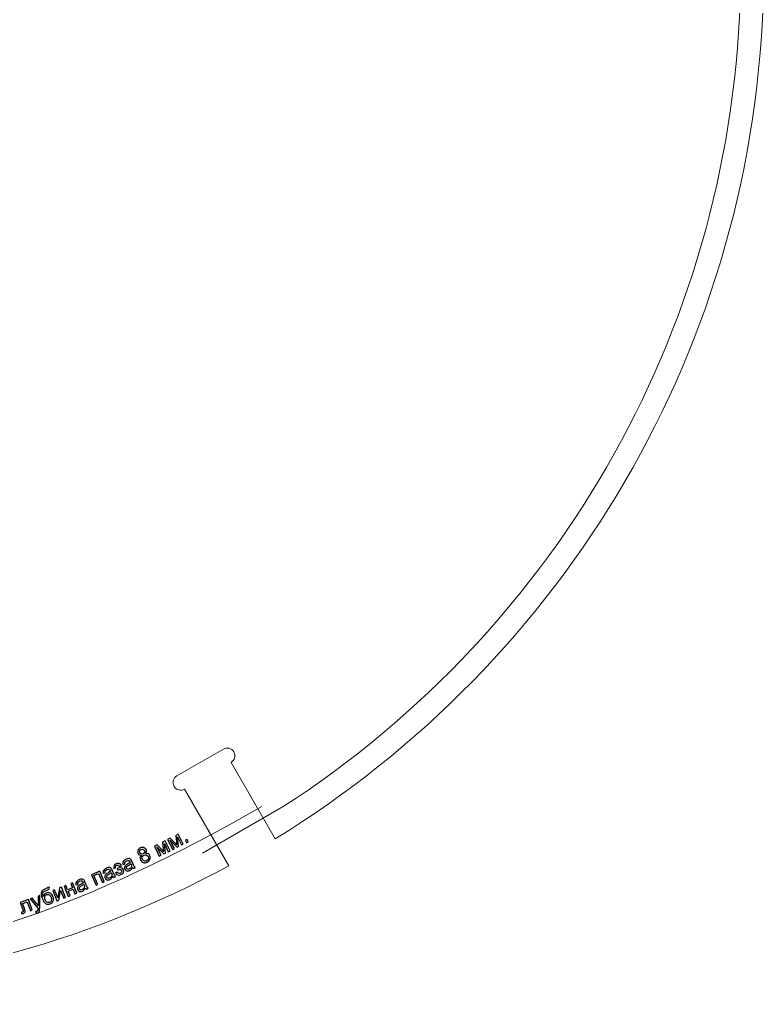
# Model space of a CAD drawing. Header units: millimetres. Extents: x -998 to 1016, y -1915 to 1914.
# Drawn here: x 303.4 to 594.3, y -1914.8 to -1535.5 of the extents above; entities that cross this region are included whole.
import ezdxf

# ---------------------------------------------------------------- set-up
doc = ezdxf.new("R2010")
doc.units = ezdxf.units.MM
doc.header["$MEASUREMENT"] = 0
doc.layers.add('layer 1', color=7, linetype='Continuous')

msp = doc.modelspace()

# ---------------------------------------------------------------- linework, layer by layer
at = {"layer": 'layer 1', "color": 2, "lineweight": 20}
msp.add_open_spline([(194.3957, -1114.8459), (124.2, -1114.8458), (58.2417, -1132.9496), (0.896, -1164.7091), (0.896, -1164.7091), (0.896, -1164.7091), (-12.0945, -1172.2086), (-12.0945, -1172.2086), (-12.0945, -1172.2086), (-125.2622, -1240.5539), (-201.8214, -1363.3757), (-205.4554, -1504.3458), (-205.4554, -1504.3458), (-205.4554, -1504.3458), (-170.9966, -1504.3458), (-170.9966, -1504.3458), (-170.9966, -1504.3458), (-170.9965, -1502.689), (-169.6534, -1501.3459), (-167.9964, -1501.3458), (-167.9964, -1501.3458), (-166.3398, -1501.3458), (-164.9752, -1502.6895), (-164.9966, -1504.3458), (-164.9966, -1504.3458), (-164.9966, -1504.3458), (-164.9967, -1504.3537), (-164.9967, -1504.3537), (-164.9967, -1504.3537), (-164.9967, -1504.3537), (-164.9967, -1525.3381), (-164.9967, -1525.3381), (-164.9967, -1525.3381), (-164.9967, -1525.3381), (-164.9966, -1525.3459), (-164.9966, -1525.3459), (-164.9966, -1525.3459), (-164.9752, -1527.0022), (-166.3398, -1528.3458), (-167.9966, -1528.3459), (-167.9966, -1528.3459), (-169.6534, -1528.3458), (-170.9965, -1527.0026), (-170.9965, -1525.3457), (-170.9965, -1525.3457), (-170.9965, -1525.3457), (-205.4554, -1525.3457), (-205.4554, -1525.3457), (-205.4554, -1525.3457), (-201.8212, -1666.315), (-125.2624, -1789.1349), (-12.0967, -1857.4819), (-12.0967, -1857.4819), (-12.0967, -1857.4819), (0.8935, -1864.9816), (0.8935, -1864.9816), (0.8935, -1864.9816), (58.2391, -1896.7429), (124.1991, -1914.8459), (194.3956, -1914.8459), (194.3956, -1914.8459), (263.5146, -1914.8459), (328.5246, -1897.2959), (385.2469, -1866.4366), (385.2469, -1866.4366), (385.2469, -1866.4366), (367.9563, -1836.489), (367.9563, -1836.489), (367.9563, -1836.489), (366.5217, -1837.3173), (364.6868, -1836.8255), (363.8584, -1835.3909), (363.8584, -1835.3909), (363.03, -1833.956), (363.5113, -1832.1024), (364.9564, -1831.2928), (364.9564, -1831.2928), (364.9564, -1831.2928), (364.9632, -1831.289), (364.9632, -1831.289), (364.9632, -1831.289), (364.9632, -1831.289), (383.1363, -1820.7968), (383.1363, -1820.7968), (383.1363, -1820.7968), (383.1363, -1820.7968), (383.143, -1820.7928), (383.143, -1820.7928), (383.143, -1820.7928), (384.5665, -1819.946), (386.4126, -1820.4561), (387.241, -1821.8909), (387.241, -1821.8909), (388.0694, -1823.3256), (387.5779, -1825.1605), (386.143, -1825.9889), (386.143, -1825.9889), (386.143, -1825.9889), (403.4201, -1855.9137), (403.4201, -1855.9137), (403.4201, -1855.9137), (515.9759, -1786.7795), (591.7027, -1663.5077), (594.3007, -1522.3458), (594.3007, -1522.3458), (594.3007, -1522.3458), (594.3007, -1507.3459), (594.3007, -1507.3459), (594.3007, -1507.3459), (591.7029, -1366.1862), (515.9772, -1242.9176), (403.4252, -1173.7812), (403.4252, -1173.7812), (403.4252, -1173.7812), (386.1526, -1203.6984), (386.1526, -1203.6984), (386.1526, -1203.6984), (387.5872, -1204.5268), (388.079, -1206.3617), (387.2506, -1207.7965), (387.2506, -1207.7965), (386.4221, -1209.2312), (384.5762, -1209.7413), (383.1525, -1208.8946), (383.1525, -1208.8946), (383.1525, -1208.8946), (383.1459, -1208.8906), (383.1459, -1208.8906), (383.1459, -1208.8906), (383.1459, -1208.8906), (364.9728, -1198.3983), (364.9728, -1198.3983), (364.9728, -1198.3983), (364.9728, -1198.3983), (364.9661, -1198.3945), (364.9661, -1198.3945), (364.9661, -1198.3945), (363.5207, -1197.5851), (363.0396, -1195.7313), (363.868, -1194.2965), (363.868, -1194.2965), (364.6963, -1192.8617), (366.531, -1192.37), (367.9659, -1193.1984), (367.9659, -1193.1984), (367.9659, -1193.1984), (385.2521, -1163.2578), (385.2521, -1163.2578), (385.2521, -1163.2578), (328.5313, -1132.3934), (263.5166, -1114.8459), (194.3957, -1114.8459)], degree=3, knots=[0, 0, 0, 0, 0.02564103, 0.02564103, 0.02564103, 0.02564103, 0.05128205, 0.05128205, 0.05128205, 0.05128205, 0.07692308, 0.07692308, 0.07692308, 0.07692308, 0.1025641, 0.1025641, 0.1025641, 0.1025641, 0.12820513, 0.12820513, 0.12820513, 0.12820513, 0.15384615, 0.15384615, 0.15384615, 0.15384615, 0.17948718, 0.17948718, 0.17948718, 0.17948718, 0.20512821, 0.20512821, 0.20512821, 0.20512821, 0.23076923, 0.23076923, 0.23076923, 0.23076923, 0.25641026, 0.25641026, 0.25641026, 0.25641026, 0.28205128, 0.28205128, 0.28205128, 0.28205128, 0.30769231, 0.30769231, 0.30769231, 0.30769231, 0.33333333, 0.33333333, 0.33333333, 0.33333333, 0.35897436, 0.35897436, 0.35897436, 0.35897436, 0.38461538, 0.38461538, 0.38461538, 0.38461538, 0.41025641, 0.41025641, 0.41025641, 0.41025641, 0.43589744, 0.43589744, 0.43589744, 0.43589744, 0.46153846, 0.46153846, 0.46153846, 0.46153846, 0.48717949, 0.48717949, 0.48717949, 0.48717949, 0.51282051, 0.51282051, 0.51282051, 0.51282051, 0.53846154, 0.53846154, 0.53846154, 0.53846154, 0.56410256, 0.56410256, 0.56410256, 0.56410256, 0.58974359, 0.58974359, 0.58974359, 0.58974359, 0.61538462, 0.61538462, 0.61538462, 0.61538462, 0.64102564, 0.64102564, 0.64102564, 0.64102564, 0.66666667, 0.66666667, 0.66666667, 0.66666667, 0.69230769, 0.69230769, 0.69230769, 0.69230769, 0.71794872, 0.71794872, 0.71794872, 0.71794872, 0.74358974, 0.74358974, 0.74358974, 0.74358974, 0.76923077, 0.76923077, 0.76923077, 0.76923077, 0.79487179, 0.79487179, 0.79487179, 0.79487179, 0.82051282, 0.82051282, 0.82051282, 0.82051282, 0.84615385, 0.84615385, 0.84615385, 0.84615385, 0.87179487, 0.87179487, 0.87179487, 0.87179487, 0.8974359, 0.8974359, 0.8974359, 0.8974359, 0.92307692, 0.92307692, 0.92307692, 0.92307692, 0.94871795, 0.94871795, 0.94871795, 0.94871795, 1, 1, 1, 1], dxfattribs=at)
at = {"layer": 'layer 1', "color": 250, "lineweight": 20}
for points in [[(375.0342, -1861.5301), (375.0342, -1861.5301), (406.536, -1843.3106), (406.536, -1843.3106), (406.536, -1843.3106), (515.5865, -1772.761), (582.8691, -1652.8969), (585.3007, -1522.2625), (585.3007, -1522.2625), (585.3007, -1522.2625), (585.3007, -1507.4292), (585.3007, -1507.4292), (585.3007, -1507.4292), (582.9368, -1380.4269), (513.3711, -1247.4755), (399.1346, -1187.086), (399.1346, -1187.086), (390.903, -1182.7345), (382.69, -1177.3789), (374.7876, -1173.0294)], [(-196.2882, -1498.3028), (-196.2882, -1498.3028), (-196.1118, -1534.3457), (-196.1118, -1534.3457), (-196.1118, -1534.3457), (-189.6966, -1664.3935), (-119.0087, -1782.3638), (-7.5194, -1849.7323), (-7.5194, -1849.7323), (-7.5194, -1849.7323), (5.3237, -1857.1471), (5.3237, -1857.1471), (5.3237, -1857.1471), (63.3321, -1889.2601), (128.1011, -1905.8459), (194.3956, -1905.8459), (194.3956, -1905.8459), (269.9836, -1905.8459), (333.9758, -1880.035), (398.2295, -1843.2738)]]:
    msp.add_open_spline(points, degree=3, knots=[0, 0, 0, 0, 0.16666667, 0.16666667, 0.16666667, 0.16666667, 0.33333333, 0.33333333, 0.33333333, 0.33333333, 0.5, 0.5, 0.5, 0.5, 0.66666667, 0.66666667, 0.66666667, 0.66666667, 1, 1, 1, 1], dxfattribs=at)
at = {"layer": 'layer 1', "color": 250}
for points, knots in [([(361.3483, -1856.149), (361.3483, -1856.149), (362.3802, -1855.6275), (362.3802, -1855.6275), (362.3802, -1855.6275), (362.3802, -1855.6275), (364.9947, -1858.2384), (364.9947, -1858.2384), (364.9947, -1858.2384), (364.9947, -1858.2384), (364.5497, -1854.5283), (364.5497, -1854.5283), (364.5497, -1854.5283), (364.5497, -1854.5283), (365.5054, -1854.0449), (365.5054, -1854.0449), (365.5054, -1854.0449), (365.5054, -1854.0449), (367.4868, -1857.9579), (367.4868, -1857.9579), (367.4868, -1857.9579), (367.4868, -1857.9579), (366.8234, -1858.2932), (366.8234, -1858.2932), (366.8234, -1858.2932), (366.8234, -1858.2932), (365.2281, -1855.1426), (365.2281, -1855.1426), (365.2281, -1855.1426), (365.2281, -1855.1426), (365.6659, -1858.8795), (365.6659, -1858.8795), (365.6659, -1858.8795), (365.6659, -1858.8795), (365.0731, -1859.1797), (365.0731, -1859.1797), (365.0731, -1859.1797), (365.0731, -1859.1797), (362.3063, -1856.4332), (362.3063, -1856.4332), (362.3063, -1856.4332), (362.3063, -1856.4332), (363.979, -1859.7335), (363.979, -1859.7335), (363.979, -1859.7335), (363.979, -1859.7335), (363.3297, -1860.0633), (363.3297, -1860.0633), (363.3297, -1860.0633), (363.3297, -1860.0633), (361.3483, -1856.149), (361.3483, -1856.149)], [0, 0, 0, 0, 0.07142857, 0.07142857, 0.07142857, 0.07142857, 0.14285714, 0.14285714, 0.14285714, 0.14285714, 0.21428571, 0.21428571, 0.21428571, 0.21428571, 0.28571429, 0.28571429, 0.28571429, 0.28571429, 0.35714286, 0.35714286, 0.35714286, 0.35714286, 0.42857143, 0.42857143, 0.42857143, 0.42857143, 0.5, 0.5, 0.5, 0.5, 0.57142857, 0.57142857, 0.57142857, 0.57142857, 0.64285714, 0.64285714, 0.64285714, 0.64285714, 0.71428571, 0.71428571, 0.71428571, 0.71428571, 0.78571429, 0.78571429, 0.78571429, 0.78571429, 0.85714286, 0.85714286, 0.85714286, 0.85714286, 1, 1, 1, 1]), ([(356.1926, -1858.7068), (356.1926, -1858.7068), (357.231, -1858.1999), (357.231, -1858.1999), (357.231, -1858.1999), (357.231, -1858.1999), (359.8071, -1860.8494), (359.8071, -1860.8494), (359.8071, -1860.8494), (359.8071, -1860.8494), (359.418, -1857.1325), (359.418, -1857.1325), (359.418, -1857.1325), (359.418, -1857.1325), (360.3789, -1856.6638), (360.3789, -1856.6638), (360.3789, -1856.6638), (360.3789, -1856.6638), (362.3033, -1860.606), (362.3033, -1860.606), (362.3033, -1860.606), (362.3033, -1860.606), (361.6345, -1860.9321), (361.6345, -1860.9321), (361.6345, -1860.9321), (361.6345, -1860.9321), (360.0856, -1857.759), (360.0856, -1857.759), (360.0856, -1857.759), (360.0856, -1857.759), (360.469, -1861.5011), (360.469, -1861.5011), (360.469, -1861.5011), (360.469, -1861.5011), (359.8722, -1861.7919), (359.8722, -1861.7919), (359.8722, -1861.7919), (359.8722, -1861.7919), (357.1467, -1859.0043), (357.1467, -1859.0043), (357.1467, -1859.0043), (357.1467, -1859.0043), (358.7689, -1862.3313), (358.7689, -1862.3313), (358.7689, -1862.3313), (358.7689, -1862.3313), (358.1156, -1862.6489), (358.1156, -1862.6489), (358.1156, -1862.6489), (358.1156, -1862.6489), (356.1926, -1858.7068), (356.1926, -1858.7068)], [0, 0, 0, 0, 0.07142857, 0.07142857, 0.07142857, 0.07142857, 0.14285714, 0.14285714, 0.14285714, 0.14285714, 0.21428571, 0.21428571, 0.21428571, 0.21428571, 0.28571429, 0.28571429, 0.28571429, 0.28571429, 0.35714286, 0.35714286, 0.35714286, 0.35714286, 0.42857143, 0.42857143, 0.42857143, 0.42857143, 0.5, 0.5, 0.5, 0.5, 0.57142857, 0.57142857, 0.57142857, 0.57142857, 0.64285714, 0.64285714, 0.64285714, 0.64285714, 0.71428571, 0.71428571, 0.71428571, 0.71428571, 0.78571429, 0.78571429, 0.78571429, 0.78571429, 0.85714286, 0.85714286, 0.85714286, 0.85714286, 1, 1, 1, 1]), ([(368.681, -1857.323), (368.681, -1857.323), (368.2884, -1856.5732), (368.2884, -1856.5732), (368.2884, -1856.5732), (368.2884, -1856.5732), (369.0382, -1856.1806), (369.0382, -1856.1806), (369.0382, -1856.1806), (369.0382, -1856.1806), (369.4308, -1856.9304), (369.4308, -1856.9304), (369.4308, -1856.9304), (369.4308, -1856.9304), (368.681, -1857.323), (368.681, -1857.323)], [0, 0, 0, 0, 0.2, 0.2, 0.2, 0.2, 0.4, 0.4, 0.4, 0.4, 0.6, 0.6, 0.6, 0.6, 1, 1, 1, 1]), ([(351.1557, -1862.3437), (350.8284, -1862.3754), (350.5515, -1862.3291), (350.3265, -1862.2049), (350.3265, -1862.2049), (350.1027, -1862.0806), (349.9266, -1861.887), (349.8008, -1861.6239), (349.8008, -1861.6239), (349.6093, -1861.2257), (349.5913, -1860.8236), (349.7468, -1860.4149), (349.7468, -1860.4149), (349.9023, -1860.0075), (350.2179, -1859.6894), (350.6921, -1859.4622), (350.6921, -1859.4622), (351.1691, -1859.232), (351.6203, -1859.187), (352.043, -1859.3241), (352.043, -1859.3241), (352.4673, -1859.4612), (352.7737, -1859.7288), (352.9652, -1860.127), (352.9652, -1860.127), (353.0868, -1860.3803), (353.1264, -1860.6326), (353.0843, -1860.8841), (353.0843, -1860.8841), (353.0406, -1861.1355), (352.908, -1861.3762), (352.6864, -1861.609), (352.6864, -1861.609), (353.0742, -1861.5572), (353.4146, -1861.6101), (353.7063, -1861.7707), (353.7063, -1861.7707), (353.998, -1861.9298), (354.2253, -1862.1781), (354.3882, -1862.5158), (354.3882, -1862.5158), (354.6126, -1862.9829), (354.6353, -1863.4541), (354.4576, -1863.9308), (354.4576, -1863.9308), (354.2799, -1864.4075), (353.9223, -1864.7751), (353.382, -1865.0353), (353.382, -1865.0353), (352.8431, -1865.294), (352.3326, -1865.3422), (351.849, -1865.1815), (351.849, -1865.1815), (351.364, -1865.0222), (351.0079, -1864.7027), (350.7791, -1864.2257), (350.7791, -1864.2257), (350.6091, -1863.8712), (350.5562, -1863.5299), (350.6204, -1863.2036), (350.6204, -1863.2036), (350.6862, -1862.8772), (350.8637, -1862.5911), (351.1557, -1862.3437)], [0, 0, 0, 0, 0.05882353, 0.05882353, 0.05882353, 0.05882353, 0.11764706, 0.11764706, 0.11764706, 0.11764706, 0.17647059, 0.17647059, 0.17647059, 0.17647059, 0.23529412, 0.23529412, 0.23529412, 0.23529412, 0.29411765, 0.29411765, 0.29411765, 0.29411765, 0.35294118, 0.35294118, 0.35294118, 0.35294118, 0.41176471, 0.41176471, 0.41176471, 0.41176471, 0.47058824, 0.47058824, 0.47058824, 0.47058824, 0.52941176, 0.52941176, 0.52941176, 0.52941176, 0.58823529, 0.58823529, 0.58823529, 0.58823529, 0.64705882, 0.64705882, 0.64705882, 0.64705882, 0.70588235, 0.70588235, 0.70588235, 0.70588235, 0.76470588, 0.76470588, 0.76470588, 0.76470588, 0.82352941, 0.82352941, 0.82352941, 0.82352941, 0.88235294, 0.88235294, 0.88235294, 0.88235294, 1, 1, 1, 1]), ([(350.4746, -1861.2726), (350.5989, -1861.5301), (350.7834, -1861.7011), (351.0294, -1861.7857), (351.0294, -1861.7857), (351.2741, -1861.8703), (351.5293, -1861.8475), (351.7953, -1861.7203), (351.7953, -1861.7203), (352.0542, -1861.596), (352.2267, -1861.4129), (352.314, -1861.171), (352.314, -1861.171), (352.4001, -1860.9292), (352.3873, -1860.6894), (352.2744, -1860.4544), (352.2744, -1860.4544), (352.1557, -1860.2082), (351.9713, -1860.0428), (351.721, -1859.9555), (351.721, -1859.9555), (351.4706, -1859.8695), (351.2182, -1859.8879), (350.965, -1860.0095), (350.965, -1860.0095), (350.7088, -1860.1324), (350.5364, -1860.3169), (350.4462, -1860.5616), (350.4462, -1860.5616), (350.356, -1860.8063), (350.3659, -1861.0432), (350.4746, -1861.2726)], [0, 0, 0, 0, 0.11111111, 0.11111111, 0.11111111, 0.11111111, 0.22222222, 0.22222222, 0.22222222, 0.22222222, 0.33333333, 0.33333333, 0.33333333, 0.33333333, 0.44444444, 0.44444444, 0.44444444, 0.44444444, 0.55555556, 0.55555556, 0.55555556, 0.55555556, 0.66666667, 0.66666667, 0.66666667, 0.66666667, 0.77777778, 0.77777778, 0.77777778, 0.77777778, 1, 1, 1, 1]), ([(351.47, -1863.8983), (351.5615, -1864.0897), (351.6966, -1864.2525), (351.8724, -1864.3883), (351.8724, -1864.3883), (352.0496, -1864.5242), (352.2504, -1864.5976), (352.4763, -1864.6104), (352.4763, -1864.6104), (352.7021, -1864.6218), (352.9192, -1864.578), (353.1247, -1864.4794), (353.1247, -1864.4794), (353.4454, -1864.325), (353.6599, -1864.0952), (353.7709, -1863.7896), (353.7709, -1863.7896), (353.8805, -1863.4827), (353.8588, -1863.171), (353.7059, -1862.853), (353.7059, -1862.853), (353.5501, -1862.5294), (353.3145, -1862.3136), (352.9992, -1862.2068), (352.9992, -1862.2068), (352.6824, -1862.0987), (352.3622, -1862.1219), (352.0401, -1862.2762), (352.0401, -1862.2762), (351.7249, -1862.4277), (351.5132, -1862.6576), (351.4065, -1862.966), (351.4065, -1862.966), (351.2982, -1863.2742), (351.3199, -1863.5859), (351.47, -1863.8983)], [0, 0, 0, 0, 0.1, 0.1, 0.1, 0.1, 0.2, 0.2, 0.2, 0.2, 0.3, 0.3, 0.3, 0.3, 0.4, 0.4, 0.4, 0.4, 0.5, 0.5, 0.5, 0.5, 0.6, 0.6, 0.6, 0.6, 0.7, 0.7, 0.7, 0.7, 0.8, 0.8, 0.8, 0.8, 1, 1, 1, 1]), ([(341.8997, -1868.1175), (341.8997, -1868.1175), (341.6653, -1867.5835), (341.6653, -1867.5835), (341.6653, -1867.5835), (341.9521, -1867.4558), (342.1428, -1867.3574), (342.2389, -1867.2913), (342.2389, -1867.2913), (342.335, -1867.2252), (342.4071, -1867.1223), (342.4569, -1866.9799), (342.4569, -1866.9799), (342.5053, -1866.8389), (342.4971, -1866.6922), (342.4311, -1866.541), (342.4311, -1866.541), (342.3498, -1866.356), (342.2244, -1866.2358), (342.0538, -1866.1804), (342.0538, -1866.1804), (341.8832, -1866.1235), (341.7011, -1866.1386), (341.5076, -1866.2242), (341.5076, -1866.2242), (341.1234, -1866.3913), (340.9547, -1866.7351), (340.9986, -1867.2546), (340.9986, -1867.2546), (340.9986, -1867.2546), (340.3054, -1867.4322), (340.3054, -1867.4322), (340.3054, -1867.4322), (340.176, -1866.5894), (340.4977, -1865.999), (341.269, -1865.6607), (341.269, -1865.6607), (341.6984, -1865.4725), (342.0851, -1865.4424), (342.4319, -1865.5702), (342.4319, -1865.5702), (342.7774, -1865.698), (343.0224, -1865.9243), (343.1642, -1866.2506), (343.1642, -1866.2506), (343.3087, -1866.5783), (343.2643, -1866.9084), (343.0306, -1867.2423), (343.0306, -1867.2423), (343.2804, -1867.2627), (343.4918, -1867.3337), (343.6666, -1867.4568), (343.6666, -1867.4568), (343.8412, -1867.5814), (343.9778, -1867.7568), (344.0788, -1867.987), (344.0788, -1867.987), (344.2374, -1868.3472), (344.2338, -1868.6972), (344.0708, -1869.0368), (344.0708, -1869.0368), (343.9062, -1869.3765), (343.5881, -1869.6496), (343.1177, -1869.856), (343.1177, -1869.856), (342.2024, -1870.2574), (341.493, -1870.0822), (340.9896, -1869.3318), (340.9896, -1869.3318), (340.9896, -1869.3318), (341.5691, -1868.9154), (341.5691, -1868.9154), (341.5691, -1868.9154), (341.7393, -1869.1472), (341.945, -1869.2944), (342.1847, -1869.3585), (342.1847, -1869.3585), (342.4245, -1869.4211), (342.6588, -1869.4033), (342.8876, -1869.3023), (342.8876, -1869.3023), (343.1179, -1869.2011), (343.2805, -1869.0534), (343.3755, -1868.8561), (343.3755, -1868.8561), (343.4719, -1868.6601), (343.4752, -1868.4612), (343.3867, -1868.2592), (343.3867, -1868.2592), (343.318, -1868.1024), (343.211, -1867.9878), (343.0643, -1867.9127), (343.0643, -1867.9127), (342.9178, -1867.839), (342.7838, -1867.8119), (342.6624, -1867.83), (342.6624, -1867.83), (342.541, -1867.848), (342.3376, -1867.9209), (342.0523, -1868.0458), (342.0523, -1868.0458), (342.0297, -1868.0557), (341.9788, -1868.0795), (341.8997, -1868.1175)], [0, 0, 0, 0, 0.03703704, 0.03703704, 0.03703704, 0.03703704, 0.07407407, 0.07407407, 0.07407407, 0.07407407, 0.11111111, 0.11111111, 0.11111111, 0.11111111, 0.14814815, 0.14814815, 0.14814815, 0.14814815, 0.18518519, 0.18518519, 0.18518519, 0.18518519, 0.22222222, 0.22222222, 0.22222222, 0.22222222, 0.25925926, 0.25925926, 0.25925926, 0.25925926, 0.2962963, 0.2962963, 0.2962963, 0.2962963, 0.33333333, 0.33333333, 0.33333333, 0.33333333, 0.37037037, 0.37037037, 0.37037037, 0.37037037, 0.40740741, 0.40740741, 0.40740741, 0.40740741, 0.44444444, 0.44444444, 0.44444444, 0.44444444, 0.48148148, 0.48148148, 0.48148148, 0.48148148, 0.51851852, 0.51851852, 0.51851852, 0.51851852, 0.55555556, 0.55555556, 0.55555556, 0.55555556, 0.59259259, 0.59259259, 0.59259259, 0.59259259, 0.62962963, 0.62962963, 0.62962963, 0.62962963, 0.66666667, 0.66666667, 0.66666667, 0.66666667, 0.7037037, 0.7037037, 0.7037037, 0.7037037, 0.74074074, 0.74074074, 0.74074074, 0.74074074, 0.77777778, 0.77777778, 0.77777778, 0.77777778, 0.81481481, 0.81481481, 0.81481481, 0.81481481, 0.85185185, 0.85185185, 0.85185185, 0.85185185, 0.88888889, 0.88888889, 0.88888889, 0.88888889, 0.92592593, 0.92592593, 0.92592593, 0.92592593, 1, 1, 1, 1]), ([(347.7121, -1867.0226), (347.5605, -1867.3512), (347.3879, -1867.6119), (347.1971, -1867.8063), (347.1971, -1867.8063), (347.0063, -1867.9993), (346.7773, -1868.1569), (346.5133, -1868.2791), (346.5133, -1868.2791), (346.0754, -1868.4802), (345.6887, -1868.5289), (345.3559, -1868.4225), (345.3559, -1868.4225), (345.0217, -1868.3174), (344.7793, -1868.0983), (344.6261, -1867.7649), (344.6261, -1867.7649), (344.5361, -1867.5701), (344.4984, -1867.371), (344.5128, -1867.1692), (344.5128, -1867.1692), (344.5273, -1866.9675), (344.5841, -1866.7841), (344.6832, -1866.6206), (344.6832, -1866.6206), (344.7823, -1866.4571), (344.9109, -1866.3078), (345.0678, -1866.1754), (345.0678, -1866.1754), (345.1837, -1866.0797), (345.3687, -1865.953), (345.6217, -1865.7982), (345.6217, -1865.7982), (346.1372, -1865.4816), (346.5032, -1865.2198), (346.7195, -1865.0114), (346.7195, -1865.0114), (346.6787, -1864.9182), (346.6534, -1864.8575), (346.6422, -1864.8334), (346.6422, -1864.8334), (346.5157, -1864.5581), (346.3622, -1864.3926), (346.183, -1864.3402), (346.183, -1864.3402), (345.9405, -1864.2663), (345.6483, -1864.3081), (345.308, -1864.4642), (345.308, -1864.4642), (344.9902, -1864.6103), (344.781, -1864.7737), (344.682, -1864.9555), (344.682, -1864.9555), (344.5814, -1865.136), (344.5598, -1865.3842), (344.6171, -1865.7004), (344.6171, -1865.7004), (344.6171, -1865.7004), (343.9154, -1865.9136), (343.9154, -1865.9136), (343.9154, -1865.9136), (343.8454, -1865.6032), (343.8388, -1865.3294), (343.8971, -1865.0924), (343.8971, -1865.0924), (343.954, -1864.8554), (344.0926, -1864.6299), (344.309, -1864.4172), (344.309, -1864.4172), (344.5267, -1864.2031), (344.8064, -1864.0173), (345.1496, -1863.8599), (345.1496, -1863.8599), (345.4885, -1863.7039), (345.7836, -1863.6169), (346.0334, -1863.5991), (346.0334, -1863.5991), (346.2832, -1863.5812), (346.485, -1863.6097), (346.6414, -1863.6848), (346.6414, -1863.6848), (346.798, -1863.7613), (346.9374, -1863.8815), (347.0628, -1864.0482), (347.0628, -1864.0482), (347.1388, -1864.1528), (347.2456, -1864.3561), (347.3834, -1864.6556), (347.3834, -1864.6556), (347.3834, -1864.6556), (347.798, -1865.5566), (347.798, -1865.5566), (347.798, -1865.5566), (348.0862, -1866.1837), (348.283, -1866.5749), (348.3886, -1866.7275), (348.3886, -1866.7275), (348.4942, -1866.8815), (348.6238, -1867.0144), (348.7787, -1867.1276), (348.7787, -1867.1276), (348.7787, -1867.1276), (348.074, -1867.4522), (348.074, -1867.4522), (348.074, -1867.4522), (347.9388, -1867.3447), (347.8191, -1867.202), (347.7121, -1867.0226)], [0, 0, 0, 0, 0.03571429, 0.03571429, 0.03571429, 0.03571429, 0.07142857, 0.07142857, 0.07142857, 0.07142857, 0.10714286, 0.10714286, 0.10714286, 0.10714286, 0.14285714, 0.14285714, 0.14285714, 0.14285714, 0.17857143, 0.17857143, 0.17857143, 0.17857143, 0.21428571, 0.21428571, 0.21428571, 0.21428571, 0.25, 0.25, 0.25, 0.25, 0.28571429, 0.28571429, 0.28571429, 0.28571429, 0.32142857, 0.32142857, 0.32142857, 0.32142857, 0.35714286, 0.35714286, 0.35714286, 0.35714286, 0.39285714, 0.39285714, 0.39285714, 0.39285714, 0.42857143, 0.42857143, 0.42857143, 0.42857143, 0.46428571, 0.46428571, 0.46428571, 0.46428571, 0.5, 0.5, 0.5, 0.5, 0.53571429, 0.53571429, 0.53571429, 0.53571429, 0.57142857, 0.57142857, 0.57142857, 0.57142857, 0.60714286, 0.60714286, 0.60714286, 0.60714286, 0.64285714, 0.64285714, 0.64285714, 0.64285714, 0.67857143, 0.67857143, 0.67857143, 0.67857143, 0.71428571, 0.71428571, 0.71428571, 0.71428571, 0.75, 0.75, 0.75, 0.75, 0.78571429, 0.78571429, 0.78571429, 0.78571429, 0.82142857, 0.82142857, 0.82142857, 0.82142857, 0.85714286, 0.85714286, 0.85714286, 0.85714286, 0.89285714, 0.89285714, 0.89285714, 0.89285714, 0.92857143, 0.92857143, 0.92857143, 0.92857143, 1, 1, 1, 1]), ([(346.9627, -1865.5409), (346.7634, -1865.7537), (346.4355, -1866.0071), (345.9763, -1866.3027), (345.9763, -1866.3027), (345.7178, -1866.4701), (345.5411, -1866.6066), (345.4493, -1866.7095), (345.4493, -1866.7095), (345.3573, -1866.8123), (345.3021, -1866.9252), (345.2836, -1867.0507), (345.2836, -1867.0507), (345.2664, -1867.1762), (345.2831, -1867.2977), (345.3379, -1867.4149), (345.3379, -1867.4149), (345.4208, -1867.5957), (345.5575, -1867.7144), (345.7493, -1867.7712), (345.7493, -1867.7712), (345.9412, -1867.8294), (346.1684, -1867.7973), (346.431, -1867.6765), (346.431, -1867.6765), (346.691, -1867.557), (346.8958, -1867.3937), (347.0472, -1867.1865), (347.0472, -1867.1865), (347.1971, -1866.9793), (347.2738, -1866.7551), (347.2784, -1866.5138), (347.2784, -1866.5138), (347.2802, -1866.3276), (347.2129, -1866.0862), (347.0766, -1865.7882), (347.0766, -1865.7882), (347.0766, -1865.7882), (346.9627, -1865.5409), (346.9627, -1865.5409)], [0, 0, 0, 0, 0.09090909, 0.09090909, 0.09090909, 0.09090909, 0.18181818, 0.18181818, 0.18181818, 0.18181818, 0.27272727, 0.27272727, 0.27272727, 0.27272727, 0.36363636, 0.36363636, 0.36363636, 0.36363636, 0.45454545, 0.45454545, 0.45454545, 0.45454545, 0.54545455, 0.54545455, 0.54545455, 0.54545455, 0.63636364, 0.63636364, 0.63636364, 0.63636364, 0.72727273, 0.72727273, 0.72727273, 0.72727273, 0.81818182, 0.81818182, 0.81818182, 0.81818182, 1, 1, 1, 1]), ([(331.6468, -1869.9636), (331.6468, -1869.9636), (334.8272, -1868.5973), (334.8272, -1868.5973), (334.8272, -1868.5973), (334.8272, -1868.5973), (336.5566, -1872.6277), (336.5566, -1872.6277), (336.5566, -1872.6277), (336.5566, -1872.6277), (335.8743, -1872.9214), (335.8743, -1872.9214), (335.8743, -1872.9214), (335.8743, -1872.9214), (334.3861, -1869.4563), (334.3861, -1869.4563), (334.3861, -1869.4563), (334.3861, -1869.4563), (332.5717, -1870.2352), (332.5717, -1870.2352), (332.5717, -1870.2352), (332.5717, -1870.2352), (334.0599, -1873.7003), (334.0599, -1873.7003), (334.0599, -1873.7003), (334.0599, -1873.7003), (333.3762, -1873.994), (333.3762, -1873.994), (333.3762, -1873.994), (333.3762, -1873.994), (331.6468, -1869.9636), (331.6468, -1869.9636)], [0, 0, 0, 0, 0.11111111, 0.11111111, 0.11111111, 0.11111111, 0.22222222, 0.22222222, 0.22222222, 0.22222222, 0.33333333, 0.33333333, 0.33333333, 0.33333333, 0.44444444, 0.44444444, 0.44444444, 0.44444444, 0.55555556, 0.55555556, 0.55555556, 0.55555556, 0.66666667, 0.66666667, 0.66666667, 0.66666667, 0.77777778, 0.77777778, 0.77777778, 0.77777778, 1, 1, 1, 1]), ([(339.9913, -1870.5444), (339.8326, -1870.8699), (339.6556, -1871.1278), (339.4618, -1871.3178), (339.4618, -1871.3178), (339.2666, -1871.5079), (339.0363, -1871.6626), (338.7693, -1871.7791), (338.7693, -1871.7791), (338.3272, -1871.9728), (337.9404, -1872.0142), (337.609, -1871.902), (337.609, -1871.902), (337.2777, -1871.7898), (337.0384, -1871.5663), (336.8909, -1871.2315), (336.8909, -1871.2315), (336.8053, -1871.0351), (336.772, -1870.8346), (336.7893, -1870.6329), (336.7893, -1870.6329), (336.8081, -1870.4312), (336.8678, -1870.2493), (336.9698, -1870.0873), (336.9698, -1870.0873), (337.0718, -1869.9252), (337.202, -1869.7801), (337.3617, -1869.6493), (337.3617, -1869.6493), (337.4805, -1869.5564), (337.667, -1869.4341), (337.9228, -1869.2823), (337.9228, -1869.2823), (338.4427, -1868.9758), (338.813, -1868.7199), (339.0337, -1868.5157), (339.0337, -1868.5157), (338.9958, -1868.4211), (338.9705, -1868.3618), (338.9593, -1868.3364), (338.9593, -1868.3364), (338.8386, -1868.0595), (338.6879, -1867.8912), (338.5089, -1867.8344), (338.5089, -1867.8344), (338.2678, -1867.7576), (337.9755, -1867.7937), (337.6338, -1867.9439), (337.6338, -1867.9439), (337.3131, -1868.0843), (337.1011, -1868.2432), (336.9976, -1868.4236), (336.9976, -1868.4236), (336.8942, -1868.6026), (336.8683, -1868.8495), (336.9197, -1869.167), (336.9197, -1869.167), (336.9197, -1869.167), (336.2151, -1869.3687), (336.2151, -1869.3687), (336.2151, -1869.3687), (336.1509, -1869.0566), (336.1487, -1868.7828), (336.2113, -1868.5473), (336.2113, -1868.5473), (336.2726, -1868.3104), (336.4142, -1868.0878), (336.6348, -1867.8781), (336.6348, -1867.8781), (336.8554, -1867.6684), (337.1395, -1867.4883), (337.4841, -1867.3367), (337.4841, -1867.3367), (337.8274, -1867.1866), (338.1239, -1867.1054), (338.3737, -1867.0918), (338.3737, -1867.0918), (338.6235, -1867.0783), (338.8253, -1867.1112), (338.9803, -1867.1892), (338.9803, -1867.1892), (339.1339, -1867.2671), (339.272, -1867.3902), (339.3943, -1867.5599), (339.3943, -1867.5599), (339.4674, -1867.6659), (339.5714, -1867.8693), (339.7033, -1868.173), (339.7033, -1868.173), (339.7033, -1868.173), (340.102, -1869.0798), (340.102, -1869.0798), (340.102, -1869.0798), (340.3785, -1869.7127), (340.5696, -1870.1069), (340.6722, -1870.2623), (340.6722, -1870.2623), (340.7748, -1870.4178), (340.9015, -1870.5521), (341.055, -1870.6695), (341.055, -1870.6695), (341.055, -1870.6695), (340.3446, -1870.9812), (340.3446, -1870.9812), (340.3446, -1870.9812), (340.2108, -1870.8708), (340.094, -1870.7252), (339.9913, -1870.5444)], [0, 0, 0, 0, 0.03571429, 0.03571429, 0.03571429, 0.03571429, 0.07142857, 0.07142857, 0.07142857, 0.07142857, 0.10714286, 0.10714286, 0.10714286, 0.10714286, 0.14285714, 0.14285714, 0.14285714, 0.14285714, 0.17857143, 0.17857143, 0.17857143, 0.17857143, 0.21428571, 0.21428571, 0.21428571, 0.21428571, 0.25, 0.25, 0.25, 0.25, 0.28571429, 0.28571429, 0.28571429, 0.28571429, 0.32142857, 0.32142857, 0.32142857, 0.32142857, 0.35714286, 0.35714286, 0.35714286, 0.35714286, 0.39285714, 0.39285714, 0.39285714, 0.39285714, 0.42857143, 0.42857143, 0.42857143, 0.42857143, 0.46428571, 0.46428571, 0.46428571, 0.46428571, 0.5, 0.5, 0.5, 0.5, 0.53571429, 0.53571429, 0.53571429, 0.53571429, 0.57142857, 0.57142857, 0.57142857, 0.57142857, 0.60714286, 0.60714286, 0.60714286, 0.60714286, 0.64285714, 0.64285714, 0.64285714, 0.64285714, 0.67857143, 0.67857143, 0.67857143, 0.67857143, 0.71428571, 0.71428571, 0.71428571, 0.71428571, 0.75, 0.75, 0.75, 0.75, 0.78571429, 0.78571429, 0.78571429, 0.78571429, 0.82142857, 0.82142857, 0.82142857, 0.82142857, 0.85714286, 0.85714286, 0.85714286, 0.85714286, 0.89285714, 0.89285714, 0.89285714, 0.89285714, 0.92857143, 0.92857143, 0.92857143, 0.92857143, 1, 1, 1, 1]), ([(339.2667, -1869.0497), (339.0644, -1869.2581), (338.7308, -1869.5071), (338.2687, -1869.7939), (338.2687, -1869.7939), (338.0059, -1869.957), (337.8278, -1870.0893), (337.7344, -1870.1906), (337.7344, -1870.1906), (337.6396, -1870.292), (337.5829, -1870.4047), (337.5629, -1870.5288), (337.5629, -1870.5288), (337.5415, -1870.6544), (337.5581, -1870.7758), (337.61, -1870.8944), (337.61, -1870.8944), (337.6886, -1871.0753), (337.8238, -1871.1969), (338.0141, -1871.2581), (338.0141, -1871.2581), (338.2046, -1871.3178), (338.4332, -1871.2901), (338.6973, -1871.175), (338.6973, -1871.175), (338.96, -1871.0598), (339.1679, -1870.8995), (339.3221, -1870.6952), (339.3221, -1870.6952), (339.4764, -1870.4909), (339.5574, -1870.2682), (339.565, -1870.0283), (339.565, -1870.0283), (339.571, -1869.8421), (339.5082, -1869.5992), (339.3761, -1869.2983), (339.3761, -1869.2983), (339.3761, -1869.2983), (339.2667, -1869.0497), (339.2667, -1869.0497)], [0, 0, 0, 0, 0.09090909, 0.09090909, 0.09090909, 0.09090909, 0.18181818, 0.18181818, 0.18181818, 0.18181818, 0.27272727, 0.27272727, 0.27272727, 0.27272727, 0.36363636, 0.36363636, 0.36363636, 0.36363636, 0.45454545, 0.45454545, 0.45454545, 0.45454545, 0.54545455, 0.54545455, 0.54545455, 0.54545455, 0.63636364, 0.63636364, 0.63636364, 0.63636364, 0.72727273, 0.72727273, 0.72727273, 0.72727273, 0.81818182, 0.81818182, 0.81818182, 0.81818182, 1, 1, 1, 1]), ([(320.9035, -1874.3853), (320.9035, -1874.3853), (321.5946, -1874.1096), (321.5946, -1874.1096), (321.5946, -1874.1096), (321.5946, -1874.1096), (322.2695, -1875.8068), (322.2695, -1875.8068), (322.2695, -1875.8068), (322.2695, -1875.8068), (324.1848, -1875.0442), (324.1848, -1875.0442), (324.1848, -1875.0442), (324.1848, -1875.0442), (323.5099, -1873.3485), (323.5099, -1873.3485), (323.5099, -1873.3485), (323.5099, -1873.3485), (324.1995, -1873.0727), (324.1995, -1873.0727), (324.1995, -1873.0727), (324.1995, -1873.0727), (325.8221, -1877.1498), (325.8221, -1877.1498), (325.8221, -1877.1498), (325.8221, -1877.1498), (325.1311, -1877.424), (325.1311, -1877.424), (325.1311, -1877.424), (325.1311, -1877.424), (324.4117, -1875.617), (324.4117, -1875.617), (324.4117, -1875.617), (324.4117, -1875.617), (322.4964, -1876.3782), (322.4964, -1876.3782), (322.4964, -1876.3782), (322.4964, -1876.3782), (323.2158, -1878.1865), (323.2158, -1878.1865), (323.2158, -1878.1865), (323.2158, -1878.1865), (322.5248, -1878.4608), (322.5248, -1878.4608), (322.5248, -1878.4608), (322.5248, -1878.4608), (320.9035, -1874.3853), (320.9035, -1874.3853)], [0, 0, 0, 0, 0.07692308, 0.07692308, 0.07692308, 0.07692308, 0.15384615, 0.15384615, 0.15384615, 0.15384615, 0.23076923, 0.23076923, 0.23076923, 0.23076923, 0.30769231, 0.30769231, 0.30769231, 0.30769231, 0.38461538, 0.38461538, 0.38461538, 0.38461538, 0.46153846, 0.46153846, 0.46153846, 0.46153846, 0.53846154, 0.53846154, 0.53846154, 0.53846154, 0.61538462, 0.61538462, 0.61538462, 0.61538462, 0.69230769, 0.69230769, 0.69230769, 0.69230769, 0.76923077, 0.76923077, 0.76923077, 0.76923077, 0.84615385, 0.84615385, 0.84615385, 0.84615385, 1, 1, 1, 1]), ([(329.2862, -1875.1071), (329.1236, -1875.4301), (328.9435, -1875.6855), (328.746, -1875.8733), (328.746, -1875.8733), (328.5485, -1876.0611), (328.3154, -1876.2124), (328.0467, -1876.3246), (328.0467, -1876.3246), (327.6022, -1876.5128), (327.2144, -1876.5469), (326.8848, -1876.4309), (326.8848, -1876.4309), (326.555, -1876.3149), (326.319, -1876.0867), (326.1767, -1875.7491), (326.1767, -1875.7491), (326.0933, -1875.5522), (326.0621, -1875.352), (326.0833, -1875.1501), (326.0833, -1875.1501), (326.1043, -1874.9481), (326.1677, -1874.767), (326.271, -1874.6068), (326.271, -1874.6068), (326.3755, -1874.4465), (326.5085, -1874.303), (326.6698, -1874.1747), (326.6698, -1874.1747), (326.789, -1874.0821), (326.9786, -1873.962), (327.2358, -1873.8147), (327.2358, -1873.8147), (327.7613, -1873.5158), (328.1361, -1873.2659), (328.3589, -1873.0638), (328.3589, -1873.0638), (328.3215, -1872.9695), (328.2971, -1872.9091), (328.2869, -1872.8837), (328.2869, -1872.8837), (328.169, -1872.6038), (328.0224, -1872.4356), (327.8442, -1872.3749), (327.8442, -1872.3749), (327.6037, -1872.2949), (327.3103, -1872.3268), (326.9658, -1872.472), (326.9658, -1872.472), (326.6437, -1872.6071), (326.4289, -1872.764), (326.323, -1872.9426), (326.323, -1872.9426), (326.2172, -1873.1198), (326.188, -1873.3669), (326.2356, -1873.6855), (326.2356, -1873.6855), (326.2356, -1873.6855), (325.5258, -1873.8759), (325.5258, -1873.8759), (325.5258, -1873.8759), (325.4671, -1873.563), (325.4691, -1873.2893), (325.5351, -1873.0545), (325.5351, -1873.0545), (325.5996, -1872.8197), (325.7447, -1872.5985), (325.9688, -1872.3922), (325.9688, -1872.3922), (326.1916, -1872.1858), (326.4782, -1872.0086), (326.8256, -1871.8634), (326.8256, -1871.8634), (327.1716, -1871.7168), (327.4688, -1871.6397), (327.7185, -1871.6308), (327.7185, -1871.6308), (327.9682, -1871.6203), (328.1702, -1871.6555), (328.3233, -1871.7362), (328.3233, -1871.7362), (328.4777, -1871.8168), (328.6141, -1871.9428), (328.734, -1872.1126), (328.734, -1872.1126), (328.8053, -1872.2193), (328.9057, -1872.426), (329.0336, -1872.7313), (329.0336, -1872.7313), (329.0336, -1872.7313), (329.4189, -1873.6441), (329.4189, -1873.6441), (329.4189, -1873.6441), (329.6877, -1874.2813), (329.8714, -1874.6779), (329.9714, -1874.8351), (329.9714, -1874.8351), (330.0727, -1874.991), (330.198, -1875.1283), (330.3499, -1875.2471), (330.3499, -1875.2471), (330.3499, -1875.2471), (329.6339, -1875.549), (329.6339, -1875.549), (329.6339, -1875.549), (329.5033, -1875.4371), (329.3878, -1875.2898), (329.2862, -1875.1071)], [0, 0, 0, 0, 0.03571429, 0.03571429, 0.03571429, 0.03571429, 0.07142857, 0.07142857, 0.07142857, 0.07142857, 0.10714286, 0.10714286, 0.10714286, 0.10714286, 0.14285714, 0.14285714, 0.14285714, 0.14285714, 0.17857143, 0.17857143, 0.17857143, 0.17857143, 0.21428571, 0.21428571, 0.21428571, 0.21428571, 0.25, 0.25, 0.25, 0.25, 0.28571429, 0.28571429, 0.28571429, 0.28571429, 0.32142857, 0.32142857, 0.32142857, 0.32142857, 0.35714286, 0.35714286, 0.35714286, 0.35714286, 0.39285714, 0.39285714, 0.39285714, 0.39285714, 0.42857143, 0.42857143, 0.42857143, 0.42857143, 0.46428571, 0.46428571, 0.46428571, 0.46428571, 0.5, 0.5, 0.5, 0.5, 0.53571429, 0.53571429, 0.53571429, 0.53571429, 0.57142857, 0.57142857, 0.57142857, 0.57142857, 0.60714286, 0.60714286, 0.60714286, 0.60714286, 0.64285714, 0.64285714, 0.64285714, 0.64285714, 0.67857143, 0.67857143, 0.67857143, 0.67857143, 0.71428571, 0.71428571, 0.71428571, 0.71428571, 0.75, 0.75, 0.75, 0.75, 0.78571429, 0.78571429, 0.78571429, 0.78571429, 0.82142857, 0.82142857, 0.82142857, 0.82142857, 0.85714286, 0.85714286, 0.85714286, 0.85714286, 0.89285714, 0.89285714, 0.89285714, 0.89285714, 0.92857143, 0.92857143, 0.92857143, 0.92857143, 1, 1, 1, 1]), ([(328.5846, -1873.6011), (328.3787, -1873.8073), (328.0419, -1874.0513), (327.5742, -1874.3314), (327.5742, -1874.3314), (327.3101, -1874.4915), (327.1291, -1874.6199), (327.0339, -1874.7208), (327.0339, -1874.7208), (326.9387, -1874.8204), (326.8803, -1874.9322), (326.8572, -1875.0566), (326.8572, -1875.0566), (326.8356, -1875.181), (326.8493, -1875.3037), (326.8996, -1875.4232), (326.8996, -1875.4232), (326.9772, -1875.606), (327.1093, -1875.7292), (327.3003, -1875.7926), (327.3003, -1875.7926), (327.4899, -1875.8562), (327.7169, -1875.8318), (327.9842, -1875.7196), (327.9842, -1875.7196), (328.2487, -1875.6075), (328.4591, -1875.4521), (328.6156, -1875.2491), (328.6156, -1875.2491), (328.7721, -1875.0476), (328.8565, -1874.8253), (328.8687, -1874.5839), (328.8687, -1874.5839), (328.8771, -1874.399), (328.8174, -1874.1539), (328.691, -1873.8529), (328.691, -1873.8529), (328.691, -1873.8529), (328.5846, -1873.6011), (328.5846, -1873.6011)], [0, 0, 0, 0, 0.09090909, 0.09090909, 0.09090909, 0.09090909, 0.18181818, 0.18181818, 0.18181818, 0.18181818, 0.27272727, 0.27272727, 0.27272727, 0.27272727, 0.36363636, 0.36363636, 0.36363636, 0.36363636, 0.45454545, 0.45454545, 0.45454545, 0.45454545, 0.54545455, 0.54545455, 0.54545455, 0.54545455, 0.63636364, 0.63636364, 0.63636364, 0.63636364, 0.72727273, 0.72727273, 0.72727273, 0.72727273, 0.81818182, 0.81818182, 0.81818182, 0.81818182, 1, 1, 1, 1]), ([(314.4482, -1874.9648), (314.4482, -1874.9648), (315.0676, -1874.7441), (315.0676, -1874.7441), (315.0676, -1874.7441), (315.1406, -1875.0324), (315.1507, -1875.247), (315.0962, -1875.3905), (315.0962, -1875.3905), (315.0417, -1875.5342), (314.9465, -1875.6493), (314.8091, -1875.7346), (314.8091, -1875.7346), (314.6717, -1875.8199), (314.3859, -1875.9437), (313.9518, -1876.1035), (313.9518, -1876.1035), (313.3747, -1876.3174), (313.0025, -1876.5169), (312.8348, -1876.7065), (312.8348, -1876.7065), (312.6658, -1876.8946), (312.5811, -1877.1283), (312.5795, -1877.4063), (312.5795, -1877.4063), (312.5779, -1877.6843), (312.6422, -1878.0176), (312.7739, -1878.4066), (312.7739, -1878.4066), (312.8535, -1878.0811), (312.9877, -1877.8095), (313.1739, -1877.5919), (313.1739, -1877.5919), (313.3615, -1877.3743), (313.6023, -1877.2106), (313.8965, -1877.1022), (313.8965, -1877.1022), (314.4367, -1876.9023), (314.953, -1876.9237), (315.4441, -1877.1636), (315.4441, -1877.1636), (315.9352, -1877.4036), (316.2981, -1877.8404), (316.5314, -1878.4739), (316.5314, -1878.4739), (316.7092, -1878.9547), (316.766, -1879.3827), (316.7002, -1879.7563), (316.7002, -1879.7563), (316.6359, -1880.1284), (316.5127, -1880.4453), (316.3305, -1880.7038), (316.3305, -1880.7038), (316.1484, -1880.9609), (315.8466, -1881.1681), (315.4251, -1881.3236), (315.4251, -1881.3236), (314.9359, -1881.5041), (314.5151, -1881.5327), (314.1603, -1881.4091), (314.1603, -1881.4091), (313.8068, -1881.2857), (313.4933, -1881.0765), (313.2185, -1880.7814), (313.2185, -1880.7814), (312.9451, -1880.4848), (312.6494, -1879.9045), (312.3285, -1879.0375), (312.3285, -1879.0375), (311.9272, -1877.95), (311.8415, -1877.1493), (312.0704, -1876.6356), (312.0704, -1876.6356), (312.2992, -1876.122), (312.7969, -1875.7241), (313.562, -1875.4422), (313.562, -1875.4422), (314.0372, -1875.2658), (314.3045, -1875.1587), (314.364, -1875.1196), (314.364, -1875.1196), (314.4221, -1875.0803), (314.4506, -1875.0283), (314.4482, -1874.9648)], [0, 0, 0, 0, 0.04545455, 0.04545455, 0.04545455, 0.04545455, 0.09090909, 0.09090909, 0.09090909, 0.09090909, 0.13636364, 0.13636364, 0.13636364, 0.13636364, 0.18181818, 0.18181818, 0.18181818, 0.18181818, 0.22727273, 0.22727273, 0.22727273, 0.22727273, 0.27272727, 0.27272727, 0.27272727, 0.27272727, 0.31818182, 0.31818182, 0.31818182, 0.31818182, 0.36363636, 0.36363636, 0.36363636, 0.36363636, 0.40909091, 0.40909091, 0.40909091, 0.40909091, 0.45454545, 0.45454545, 0.45454545, 0.45454545, 0.5, 0.5, 0.5, 0.5, 0.54545455, 0.54545455, 0.54545455, 0.54545455, 0.59090909, 0.59090909, 0.59090909, 0.59090909, 0.63636364, 0.63636364, 0.63636364, 0.63636364, 0.68181818, 0.68181818, 0.68181818, 0.68181818, 0.72727273, 0.72727273, 0.72727273, 0.72727273, 0.77272727, 0.77272727, 0.77272727, 0.77272727, 0.81818182, 0.81818182, 0.81818182, 0.81818182, 0.86363636, 0.86363636, 0.86363636, 0.86363636, 0.90909091, 0.90909091, 0.90909091, 0.90909091, 1, 1, 1, 1]), ([(315.7962, -1878.7236), (315.6364, -1878.2951), (315.4054, -1877.9804), (315.1018, -1877.7811), (315.1018, -1877.7811), (314.7982, -1877.5817), (314.4611, -1877.5515), (314.0905, -1877.6876), (314.0905, -1877.6876), (313.7058, -1877.8292), (313.4616, -1878.0846), (313.3593, -1878.4509), (313.3593, -1878.4509), (313.257, -1878.8173), (313.2954, -1879.2436), (313.4731, -1879.7259), (313.4731, -1879.7259), (313.6494, -1880.2052), (313.9001, -1880.5285), (314.2252, -1880.6956), (314.2252, -1880.6956), (314.5501, -1880.864), (314.8816, -1880.8857), (315.221, -1880.7607), (315.221, -1880.7607), (315.5675, -1880.6329), (315.7948, -1880.3817), (315.9014, -1880.0083), (315.9014, -1880.0083), (316.0095, -1879.6351), (315.9739, -1879.2072), (315.7962, -1878.7236)], [0, 0, 0, 0, 0.11111111, 0.11111111, 0.11111111, 0.11111111, 0.22222222, 0.22222222, 0.22222222, 0.22222222, 0.33333333, 0.33333333, 0.33333333, 0.33333333, 0.44444444, 0.44444444, 0.44444444, 0.44444444, 0.55555556, 0.55555556, 0.55555556, 0.55555556, 0.66666667, 0.66666667, 0.66666667, 0.66666667, 0.77777778, 0.77777778, 0.77777778, 0.77777778, 1, 1, 1, 1]), ([(316.4953, -1876.1122), (316.4953, -1876.1122), (317.1862, -1875.8366), (317.1862, -1875.8366), (317.1862, -1875.8366), (317.1862, -1875.8366), (318.4226, -1878.9466), (318.4226, -1878.9466), (318.4226, -1878.9466), (318.4226, -1878.9466), (319.1016, -1875.0754), (319.1016, -1875.0754), (319.1016, -1875.0754), (319.1016, -1875.0754), (319.846, -1874.7782), (319.846, -1874.7782), (319.846, -1874.7782), (319.846, -1874.7782), (321.4672, -1878.8551), (321.4672, -1878.8551), (321.4672, -1878.8551), (321.4672, -1878.8551), (320.7763, -1879.1294), (320.7763, -1879.1294), (320.7763, -1879.1294), (320.7763, -1879.1294), (319.5471, -1876.0404), (319.5471, -1876.0404), (319.5471, -1876.0404), (319.5471, -1876.0404), (318.8609, -1879.8919), (318.8609, -1879.8919), (318.8609, -1879.8919), (318.8609, -1879.8919), (318.1165, -1880.1877), (318.1165, -1880.1877), (318.1165, -1880.1877), (318.1165, -1880.1877), (316.4953, -1876.1122), (316.4953, -1876.1122)], [0, 0, 0, 0, 0.09090909, 0.09090909, 0.09090909, 0.09090909, 0.18181818, 0.18181818, 0.18181818, 0.18181818, 0.27272727, 0.27272727, 0.27272727, 0.27272727, 0.36363636, 0.36363636, 0.36363636, 0.36363636, 0.45454545, 0.45454545, 0.45454545, 0.45454545, 0.54545455, 0.54545455, 0.54545455, 0.54545455, 0.63636364, 0.63636364, 0.63636364, 0.63636364, 0.72727273, 0.72727273, 0.72727273, 0.72727273, 0.81818182, 0.81818182, 0.81818182, 0.81818182, 1, 1, 1, 1]), ([(303.7438, -1880.7933), (303.7438, -1880.7933), (306.9996, -1879.6419), (306.9996, -1879.6419), (306.9996, -1879.6419), (306.9996, -1879.6419), (308.4621, -1883.7795), (308.4621, -1883.7795), (308.4621, -1883.7795), (308.4621, -1883.7795), (307.7655, -1884.0252), (307.7655, -1884.0252), (307.7655, -1884.0252), (307.7655, -1884.0252), (306.5081, -1880.4683), (306.5081, -1880.4683), (306.5081, -1880.4683), (306.5081, -1880.4683), (304.6498, -1881.1257), (304.6498, -1881.1257), (304.6498, -1881.1257), (304.6498, -1881.1257), (305.3784, -1883.1874), (305.3784, -1883.1874), (305.3784, -1883.1874), (305.5485, -1883.6678), (305.6447, -1883.99), (305.668, -1884.1538), (305.668, -1884.1538), (305.6914, -1884.3175), (305.6526, -1884.4825), (305.5518, -1884.6458), (305.5518, -1884.6458), (305.4523, -1884.8105), (305.2698, -1884.9382), (305.0056, -1885.0331), (305.0056, -1885.0331), (304.8416, -1885.0903), (304.6495, -1885.146), (304.4291, -1885.2016), (304.4291, -1885.2016), (304.4291, -1885.2016), (304.2226, -1884.6166), (304.2226, -1884.6166), (304.2226, -1884.6166), (304.2226, -1884.6166), (304.5307, -1884.5077), (304.5307, -1884.5077), (304.5307, -1884.5077), (304.6763, -1884.456), (304.7752, -1884.4042), (304.8262, -1884.3523), (304.8262, -1884.3523), (304.8786, -1884.3003), (304.9028, -1884.2382), (304.9003, -1884.1662), (304.9003, -1884.1662), (304.8992, -1884.0943), (304.8337, -1883.8796), (304.7082, -1883.5206), (304.7082, -1883.5206), (304.7082, -1883.5206), (303.7438, -1880.7933), (303.7438, -1880.7933)], [0, 0, 0, 0, 0.05882353, 0.05882353, 0.05882353, 0.05882353, 0.11764706, 0.11764706, 0.11764706, 0.11764706, 0.17647059, 0.17647059, 0.17647059, 0.17647059, 0.23529412, 0.23529412, 0.23529412, 0.23529412, 0.29411765, 0.29411765, 0.29411765, 0.29411765, 0.35294118, 0.35294118, 0.35294118, 0.35294118, 0.41176471, 0.41176471, 0.41176471, 0.41176471, 0.47058824, 0.47058824, 0.47058824, 0.47058824, 0.52941176, 0.52941176, 0.52941176, 0.52941176, 0.58823529, 0.58823529, 0.58823529, 0.58823529, 0.64705882, 0.64705882, 0.64705882, 0.64705882, 0.70588235, 0.70588235, 0.70588235, 0.70588235, 0.76470588, 0.76470588, 0.76470588, 0.76470588, 0.82352941, 0.82352941, 0.82352941, 0.82352941, 0.88235294, 0.88235294, 0.88235294, 0.88235294, 1, 1, 1, 1]), ([(310.0447, -1884.9847), (310.0447, -1884.9847), (309.7339, -1884.354), (309.7339, -1884.354), (309.7339, -1884.354), (309.9018, -1884.342), (310.0431, -1884.3144), (310.1576, -1884.2738), (310.1576, -1884.2738), (310.313, -1884.2194), (310.429, -1884.1494), (310.5041, -1884.065), (310.5041, -1884.065), (310.5793, -1883.9792), (310.6291, -1883.8792), (310.6563, -1883.765), (310.6563, -1883.765), (310.6749, -1883.679), (310.6857, -1883.4801), (310.6855, -1883.1668), (310.6855, -1883.1668), (310.6857, -1883.123), (310.6859, -1883.0595), (310.6876, -1882.9735), (310.6876, -1882.9735), (310.6876, -1882.9735), (307.6523, -1879.3843), (307.6523, -1879.3843), (307.6523, -1879.3843), (307.6523, -1879.3843), (308.4083, -1879.1163), (308.4083, -1879.1163), (308.4083, -1879.1163), (308.4083, -1879.1163), (310.116, -1881.2073), (310.116, -1881.2073), (310.116, -1881.2073), (310.3352, -1881.4721), (310.5485, -1881.7566), (310.7547, -1882.0607), (310.7547, -1882.0607), (310.7208, -1881.7093), (310.7067, -1881.3621), (310.7094, -1881.0149), (310.7094, -1881.0149), (310.7094, -1881.0149), (310.7414, -1878.2916), (310.7414, -1878.2916), (310.7414, -1878.2916), (310.7414, -1878.2916), (311.4423, -1878.0431), (311.4423, -1878.0431), (311.4423, -1878.0431), (311.4423, -1878.0431), (311.3558, -1882.8068), (311.3558, -1882.8068), (311.3558, -1882.8068), (311.3481, -1883.3218), (311.3284, -1883.6801), (311.2951, -1883.8847), (311.2951, -1883.8847), (311.2516, -1884.1611), (311.1689, -1884.3808), (311.0455, -1884.5455), (311.0455, -1884.5455), (310.9235, -1884.71), (310.7495, -1884.8321), (310.5262, -1884.9103), (310.5262, -1884.9103), (310.392, -1884.9592), (310.231, -1884.9825), (310.0447, -1884.9847)], [0, 0, 0, 0, 0.05263158, 0.05263158, 0.05263158, 0.05263158, 0.10526316, 0.10526316, 0.10526316, 0.10526316, 0.15789474, 0.15789474, 0.15789474, 0.15789474, 0.21052632, 0.21052632, 0.21052632, 0.21052632, 0.26315789, 0.26315789, 0.26315789, 0.26315789, 0.31578947, 0.31578947, 0.31578947, 0.31578947, 0.36842105, 0.36842105, 0.36842105, 0.36842105, 0.42105263, 0.42105263, 0.42105263, 0.42105263, 0.47368421, 0.47368421, 0.47368421, 0.47368421, 0.52631579, 0.52631579, 0.52631579, 0.52631579, 0.57894737, 0.57894737, 0.57894737, 0.57894737, 0.63157895, 0.63157895, 0.63157895, 0.63157895, 0.68421053, 0.68421053, 0.68421053, 0.68421053, 0.73684211, 0.73684211, 0.73684211, 0.73684211, 0.78947368, 0.78947368, 0.78947368, 0.78947368, 0.84210526, 0.84210526, 0.84210526, 0.84210526, 0.89473684, 0.89473684, 0.89473684, 0.89473684, 1, 1, 1, 1])]:
    msp.add_open_spline(points, degree=3, knots=knots, dxfattribs=at)

doc.saveas('drawing.dxf')
